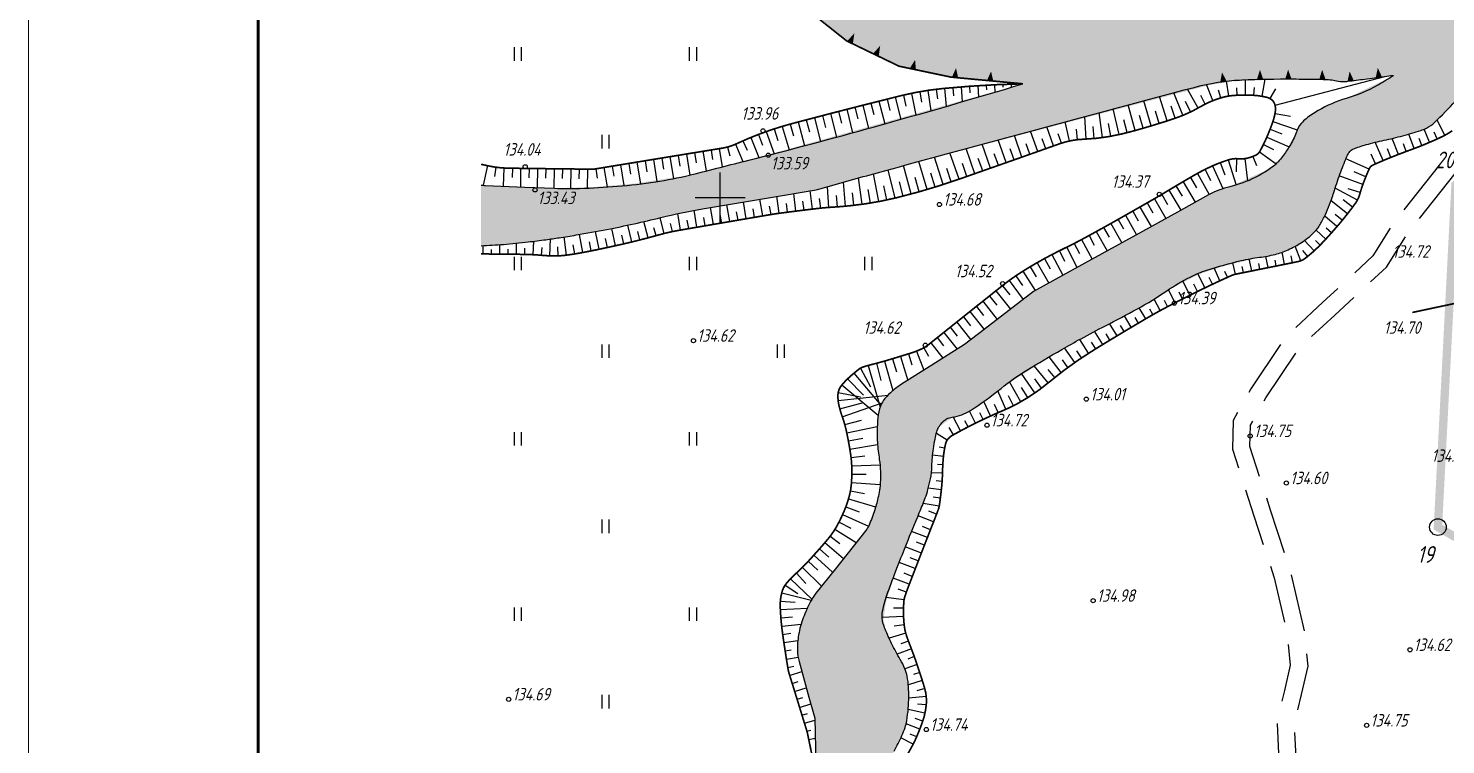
# Model space of a CAD drawing. Header units: millimetres. Extents: x 0 to 841, y 0 to 594.
# Drawn here: x 0 to 123.3, y 432.4 to 494.7 of the extents above; entities that cross this region are included whole.
import ezdxf

# ---------------------------------------------------------------- set-up
doc = ezdxf.new("R2010")
doc.units = ezdxf.units.MM
for name, pattern in [('AHIDDEN4', [7, 5, -2]), ('K5LT_BASIC', [0]), ('K5LT_THIN', [0])]:
    doc.linetypes.add(name, pattern=pattern)
for name, color, linetype in [('01_Відвал', 7, 'Continuous'), ('01_Земельний_відвід_існуючий', 7, 'Continuous'), ('01_Річка', 7, 'Continuous'), ('кресты', 7, 'Continuous'), ('ПИКЕТЫ', 7, 'Continuous'), ('Рамка', 30, 'Continuous'), ('СІТУАЦІЯ', 7, 'Continuous')]:
    doc.layers.add(name, color=color, linetype=linetype)
doc.styles.add('Такие дела', font='GOST_A.TTF', dxfattribs={"oblique": 15})

# ---------------------------------------------------------------- blocks, each defined once
blk = doc.blocks.new('U0')
at = {"layer": 'Рамка', "color": 7, "linetype": 'K5LT_THIN', "lineweight": 18}
blk.add_line((0, 0), (0, 594), dxfattribs=at)
at = {"layer": 'Рамка', "color": 7, "linetype": 'K5LT_BASIC', "lineweight": 60}
blk.add_line((20, 5), (20, 589), dxfattribs=at)

msp = doc.modelspace()

# ---------------------------------------------------------------- hatches: boundary and pattern name
at = {"layer": '01_Річка', "linetype": 'Continuous', "lineweight": -3, "true_color": 0xf0ffff}
h = msp.add_hatch(color=7, dxfattribs=at)
h.dxf.hatch_style = 1
edge = h.paths.add_edge_path()
edge.add_line((39.38, 481.02), (39.38, 475.76))
edge.add_arc((37.53, 523.14), 47.42, 272.2411, 274.5842)
edge.add_arc((36.84, 531.71), 56.02, 274.5842, 276.8163)
edge.add_arc((30.43, 585.36), 110.04, 276.8163, 277.6234)
edge.add_arc((36.93, 536.73), 60.98, 277.6234, 278.7076)
edge.add_arc((35.51, 546.05), 70.41, 278.7076, 279.9359)
edge.add_arc((8.27, 701.54), 228.27, 279.9359, 280.6181)
edge.add_arc((35.84, 554.5), 78.67, 280.6181, 284.1123)
edge.add_arc((66.38, 433), 46.62, 99.5726, 104.1123, ccw=False)
edge.add_line((58.63, 478.96), (68.52, 480.63))
edge.add_arc((67.84, 484.64), 4.06, 279.5726, 285.9315)
edge.add_arc((210.34, -14.55), 515.06, 105.3669, 105.9315, ccw=False)
edge.add_arc((854.63, -2358.91), 2946.35, 104.81182, 105.36694, ccw=False)
edge.add_arc((106.97, 468.49), 21.76, 98.3497, 104.8118, ccw=False)
edge.add_arc((106.17, 473.95), 16.24, 92.1683, 98.3497, ccw=False)
edge.add_arc((109.54, 384.89), 105.37, 89.7422, 92.1683, ccw=False)
edge.add_arc((108.82, 223.57), 266.69, 89.2962, 89.7422, ccw=False)
edge.add_arc((111.72, 459.74), 30.5, 87.9773, 89.2962, ccw=False)
edge.add_arc((112.58, 484.03), 6.2, 77.2845, 87.9773, ccw=False)
edge.add_arc((114.37, 491.99), 1.97, 257.2845, 276.3232)
edge.add_arc((113.17, 502.87), 12.91, 276.3232, 277.1197)
edge.add_arc((5.84, 1362.13), 878.85, 277.11965, 277.21618)
edge.add_arc((102.49, 598.77), 109.4, 277.2162, 278.1348)
edge.add_arc((120.72, 471.26), 19.42, 95.9542, 98.1348, ccw=False)
edge.add_arc((118.71, 490.55), 0.0236, -57.5456, 95.9542, ccw=False)
edge.add_arc((102.88, 515.44), 29.53, 299.2997, 302.4544, ccw=False)
edge.add_arc((111.07, 500.84), 12.78, 286.1757, 299.2997, ccw=False)
edge.add_arc((117.59, 478.37), 10.61, 106.1757, 120.5835)
edge.add_arc((117.78, 478.05), 10.99, 120.5835, 127.2174)
edge.add_arc((112.54, 484.94), 2.33, 127.2174, 141.6534)
edge.add_arc((112.86, 484.69), 2.74, 141.6534, 161.1236)
edge.add_arc((105.32, 487.27), 5.23, 327.0805, 341.1236, ccw=False)
edge.add_arc((94.46, 494.3), 18.18, 323.6583, 327.0805, ccw=False)
edge.add_arc((104.47, 486.93), 5.74, 317.5672, 323.6583, ccw=False)
edge.add_arc((105.77, 485.75), 3.98, 304.4438, 317.5672, ccw=False)
edge.add_arc((101.67, 491.72), 11.23, 296.637, 304.4438, ccw=False)
edge.add_arc((102.22, 490.64), 10.01, 283.2922, 296.637, ccw=False)
edge.add_arc((106.21, 473.74), 7.35, 103.2922, 118.8833)
edge.add_line((102.66, 480.18), (87.43, 471.77))
edge.add_line((87.43, 471.77), (81.42, 467.15))
edge.add_line((81.42, 467.15), (75.95, 463.7))
edge.add_arc((79.66, 457.83), 6.94, 122.2508, 130.5316)
edge.add_arc((78.8, 458.83), 5.62, 130.5316, 139.7338)
edge.add_arc((76.19, 461.04), 2.2, 139.7338, 159.8024)
edge.add_arc((77.88, 460.42), 4, 159.8024, 174.6582)
edge.add_arc((88.49, 459.43), 14.66, 174.6582, 179.0289)
edge.add_arc((87, 459.45), 13.17, 179.0289, 183.6409)
edge.add_arc((89.75, 459.63), 15.93, 183.6409, 188.8815)
edge.add_arc((65.5, 455.84), 8.62, 1.7545, 8.8815, ccw=False)
edge.add_arc((62.93, 455.76), 11.19, -1.9921, 1.7545, ccw=False)
edge.add_arc((64.35, 455.71), 9.77, 353.9982, 358.0079, ccw=False)
edge.add_arc((68.2, 455.31), 5.89, 346.826, 353.9982, ccw=False)
edge.add_arc((58.29, 457.63), 16.08, 342.4854, 346.826, ccw=False)
edge.add_arc((60.39, 456.96), 13.88, 336.6469, 342.4854, ccw=False)
edge.add_arc((71.21, 452.29), 2.09, 321.5549, 336.6469, ccw=False)
edge.add_line((72.85, 450.99), (68.5, 445.52))
edge.add_arc((71.96, 442.78), 4.41, 141.5549, 152.7288)
edge.add_arc((80.82, 438.21), 14.38, 152.7288, 158.9074)
edge.add_arc((74.56, 440.63), 7.67, 158.9074, 164.615)
edge.add_arc((74.66, 440.6), 7.77, 164.615, 170.2824)
edge.add_arc((74.21, 440.68), 7.31, 170.2824, 180.9371)
edge.add_arc((70.77, 440.62), 3.87, 180.9371, 195.5925)
edge.add_line((67.04, 439.58), (68.41, 434.67))
edge.add_line((68.41, 434.67), (68.56, 427.52))
edge.add_line((68.56, 427.52), (70.19, 421.25))
edge.add_line((70.19, 421.25), (73.72, 429.18))
edge.add_arc((78.78, 426.93), 5.54, 144.4668, 156.0464, ccw=False)
edge.add_arc((60.65, 439.88), 16.74, 324.4668, 331.1176)
edge.add_arc((55.31, 442.83), 22.84, 331.1176, 334.9217)
edge.add_arc((71.05, 435.46), 5.45, 334.9217, 342.7106)
edge.add_arc((72.01, 435.16), 4.45, 342.7106, 350.7216)
edge.add_arc((63.18, 436.6), 13.4, 350.7216, 355.338)
edge.add_arc((61.85, 436.71), 14.74, 355.338, 359.2355)
edge.add_arc((65.91, 436.66), 10.67, 359.2355, 363.8158)
edge.add_arc((69.5, 436.9), 7.08, 3.8158, 11.4019)
edge.add_arc((72.62, 437.53), 3.9, 11.4019, 21.6302)
edge.add_arc((71.12, 436.93), 5.51, 21.6302, 30.984)
edge.add_arc((90.54, 448.6), 17.15, 205.6876, 210.984, ccw=False)
edge.add_arc((100.85, 453.55), 28.59, 202.9617, 205.6876, ccw=False)
edge.add_arc((79.07, 444.32), 4.93, 196.3929, 202.9617, ccw=False)
edge.add_arc((76.25, 443.49), 1.99, 172.1259, 196.3929, ccw=False)
edge.add_arc((81.96, 442.7), 7.76, 159.9124, 172.1259, ccw=False)
edge.add_arc((200.49, 399.36), 133.96, 158.9842, 159.9124, ccw=False)
edge.add_arc((252.39, 379.42), 189.56, 158.2039, 158.9842, ccw=False)
edge.add_arc((208.26, 397.06), 142.04, 157.0197, 158.2039, ccw=False)
edge.add_arc((47.5, 465.24), 32.58, 337.0197, 339.4923)
edge.add_arc((70.41, 456.67), 8.13, 339.4923, 344.8446)
edge.add_arc((65.93, 457.88), 12.77, 344.8446, 349.1147)
edge.add_arc((71.54, 456.81), 7.05, 349.1147, 358.0695)
edge.add_arc((92.41, 456.1), 13.83, 171.6794, 178.0695, ccw=False)
edge.add_arc((95.43, 455.66), 16.88, 168.7883, 171.6794, ccw=False)
edge.add_arc((88.43, 457.05), 9.74, 164.983, 168.7883, ccw=False)
edge.add_arc((80.6, 459.15), 1.64, 150.3577, 164.983, ccw=False)
edge.add_arc((81.23, 458.79), 2.37, 138.2078, 150.3577, ccw=False)
edge.add_arc((80.58, 459.37), 1.49, 97.8962, 138.2078, ccw=False)
edge.add_arc((79.83, 464.75), 3.94, 277.8962, 302.3549)
edge.add_arc((67.85, 483.67), 26.34, 302.3549, 309.5222)
edge.add_arc((96.17, 449.34), 18.17, 120.8904, 129.5222, ccw=False)
edge.add_arc((222.42, 238.3), 264.09, 120.123, 120.8904, ccw=False)
edge.add_arc((129.21, 398.96), 78.35, 118.7141, 120.123, ccw=False)
edge.add_arc((137.59, 383.65), 95.81, 117.2832, 118.7141, ccw=False)
edge.add_arc((17.29, 616.9), 166.65, 297.2832, 298.3681)
edge.add_arc((82.87, 495.45), 28.61, 298.3681, 304.3673)
edge.add_arc((109.12, 457.07), 17.88, 116.7754, 124.3673, ccw=False)
edge.add_arc((105.62, 464), 10.12, 107.8916, 116.7754, ccw=False)
edge.add_arc((114.67, 435.98), 39.56, 103.4022, 107.8916, ccw=False)
edge.add_arc((108.76, 460.75), 14.09, 96.7943, 103.4022, ccw=False)
edge.add_arc((105.92, 484.64), 9.96, 276.7943, 284.6557)
edge.add_arc((106.59, 482.07), 7.31, 284.6557, 294.1495)
edge.add_arc((105.93, 483.53), 8.91, 294.1495, 302.7461)
edge.add_arc((107.1, 481.72), 6.76, 302.7461, 314.08)
edge.add_arc((109.52, 479.22), 3.28, 314.08, 330.3758)
edge.add_arc((101.3, 483.9), 12.73, 330.3758, 334.7645)
edge.add_arc((102.22, 483.46), 11.71, 334.7645, 339.34)
edge.add_arc((90.06, 488.05), 24.71, 339.34, 342.3279)
edge.add_arc((155.81, 467.1), 44.29, 160.0962, 162.3279, ccw=False)
edge.add_arc((136.23, 474.19), 23.47, 156.2493, 160.0962, ccw=False)
edge.add_arc((115.89, 483.14), 1.24, 139.4812, 156.2493, ccw=False)
edge.add_arc((115.51, 483.46), 0.754, 112.8209, 139.4812, ccw=False)
edge.add_arc((118.81, 475.62), 9.26, 105.2771, 112.8209, ccw=False)
edge.add_arc((123.32, 459.11), 26.37, 101.801, 105.2771, ccw=False)
edge.add_arc((111.97, 513.44), 29.13, 281.801, 285.1083)
edge.add_arc((110.96, 517.16), 32.99, 285.1083, 287.9156)
edge.add_arc((119.97, 489.31), 3.71, 287.9156, 296.2926)
edge.add_arc((120.34, 488.57), 2.88, 296.2926, 313.332)
edge.add_arc((103.75, 506.14), 27.05, 313.332, 318.8769)
edge.add_line((124.13, 488.35), (127.02, 491.66))
edge.add_arc((127.96, 490.83), 1.26, 96.1976, 138.8769, ccw=False)
edge.add_arc((128.21, 488.61), 3.49, 70.9473, 96.1976, ccw=False)
edge.add_line((129.35, 491.91), (131.16, 492.22))
edge.add_line((131.16, 492.22), (136.57, 492.45))
edge.add_line((136.57, 492.45), (140.68, 493.27))
edge.add_line((140.68, 493.27), (145.67, 494.88))
edge.add_line((145.67, 494.88), (151.03, 496.81))
edge.add_line((151.03, 496.81), (160.72, 501.34))
edge.add_line((160.72, 501.34), (167.23, 503.76))
edge.add_line((167.23, 503.76), (172.3, 504.58))
edge.add_line((172.3, 504.58), (180.22, 505.94))
edge.add_line((180.22, 505.94), (193.1, 506.55))
edge.add_line((193.1, 506.55), (199.19, 506.88))
edge.add_line((199.19, 506.88), (203.75, 507.26))
edge.add_line((203.75, 507.26), (208.41, 507.81))
edge.add_line((208.41, 507.81), (210.95, 507.74))
edge.add_line((210.95, 507.74), (213.38, 506.73))
edge.add_line((213.38, 506.73), (217.51, 505.67))
edge.add_line((217.51, 505.67), (220.9, 504.77))
edge.add_line((220.9, 504.77), (224, 503.56))
edge.add_line((224, 503.56), (228.95, 501.09))
edge.add_line((228.95, 501.09), (233.92, 499.85))
edge.add_line((233.92, 499.85), (238.43, 498.9))
edge.add_line((238.43, 498.9), (243.96, 498.2))
edge.add_line((243.96, 498.2), (248.81, 497.89))
edge.add_line((248.81, 497.89), (256.82, 497.85))
edge.add_line((256.82, 497.85), (269.18, 499.82))
edge.add_line((269.18, 499.82), (276.87, 500.37))
edge.add_line((276.87, 500.37), (285.87, 501.52))
edge.add_line((285.87, 501.52), (290.83, 503.21))
edge.add_line((290.83, 503.21), (293.39, 505.94))
edge.add_line((293.39, 505.94), (295.69, 509.82))
edge.add_line((295.69, 509.82), (301.91, 521.16))
edge.add_line((301.91, 521.16), (299.45, 526.57))
edge.add_line((299.45, 526.57), (298.56, 526.88))
edge.add_line((298.56, 526.88), (297.48, 527.22))
edge.add_line((297.48, 527.22), (291.83, 521.71))
edge.add_line((291.83, 521.71), (287.97, 519.36))
edge.add_line((287.97, 519.36), (285.56, 519.05))
edge.add_line((285.56, 519.05), (284.38, 519.69))
edge.add_line((284.38, 519.69), (282.4, 521.56))
edge.add_line((282.4, 521.56), (280.02, 523.03))
edge.add_line((280.02, 523.03), (275.79, 523.87))
edge.add_line((275.79, 523.87), (272.15, 523.29))
edge.add_line((272.15, 523.29), (269.09, 520.4))
edge.add_line((269.09, 520.4), (263.98, 516.36))
edge.add_line((263.98, 516.36), (258.66, 512.74))
edge.add_line((258.66, 512.74), (253.72, 510.79))
edge.add_line((253.72, 510.79), (249.04, 509.49))
edge.add_line((249.04, 509.49), (243.63, 508.96))
edge.add_line((243.63, 508.96), (239.33, 509.07))
edge.add_line((239.33, 509.07), (236.89, 509.57))
edge.add_line((236.89, 509.57), (220.54, 514.26))
edge.add_line((220.54, 514.26), (215.69, 515.11))
edge.add_line((215.69, 515.11), (202.42, 514.49))
edge.add_line((202.42, 514.49), (187.89, 513.49))
edge.add_line((187.89, 513.49), (180.65, 512.47))
edge.add_line((180.65, 512.47), (177.37, 512.35))
edge.add_line((177.37, 512.35), (174.57, 513.07))
edge.add_line((174.57, 513.07), (170.97, 514.25))
edge.add_line((170.97, 514.25), (169.09, 515.38))
edge.add_line((169.09, 515.38), (166.19, 517.91))
edge.add_line((166.19, 517.91), (163.3, 520.96))
edge.add_line((163.3, 520.96), (162.2, 522.99))
edge.add_line((162.2, 522.99), (162.18, 526.52))
edge.add_line((162.18, 526.52), (160.72, 530.17))
edge.add_line((160.72, 530.17), (159.14, 532.2))
edge.add_line((159.14, 532.2), (156.36, 533.43))
edge.add_line((156.36, 533.43), (152.11, 529.28))
edge.add_line((152.11, 529.28), (154.32, 528.08))
edge.add_line((154.32, 528.08), (156.54, 525.44))
edge.add_line((156.54, 525.44), (157.4, 522.01))
edge.add_line((157.4, 522.01), (157.7, 519.04))
edge.add_line((157.7, 519.04), (158.6, 515.68))
edge.add_line((158.6, 515.68), (158.46, 512.41))
edge.add_line((158.46, 512.41), (157.54, 509.68))
edge.add_line((157.54, 509.68), (155.83, 507.91))
edge.add_line((155.83, 507.91), (151.76, 506.09))
edge.add_line((151.76, 506.09), (147.43, 504.84))
edge.add_line((147.43, 504.84), (144.69, 504.89))
edge.add_line((144.69, 504.89), (141.35, 505.34))
edge.add_line((141.35, 505.34), (138.28, 506.18))
edge.add_line((138.28, 506.18), (135.15, 507.33))
edge.add_line((135.15, 507.33), (133.51, 508.65))
edge.add_line((133.51, 508.65), (132.18, 510.07))
edge.add_line((132.18, 510.07), (131.15, 513.38))
edge.add_line((131.15, 513.38), (130.08, 517.6))
edge.add_line((130.08, 517.6), (129.66, 521.57))
edge.add_line((129.66, 521.57), (125.55, 519.64))
edge.add_line((125.55, 519.64), (125.63, 517.4))
edge.add_line((125.63, 517.4), (126.1, 514.38))
edge.add_line((126.1, 514.38), (127.2, 511.27))
edge.add_line((127.2, 511.27), (128.43, 509.4))
edge.add_line((128.43, 509.4), (130.98, 507.16))
edge.add_line((130.98, 507.16), (131.25, 505.99))
edge.add_line((131.25, 505.99), (130.14, 504.03))
edge.add_line((130.14, 504.03), (126.88, 501.51))
edge.add_line((126.88, 501.51), (121.76, 499.68))
edge.add_line((121.76, 499.68), (114.43, 497.54))
edge.add_line((114.43, 497.54), (107.45, 495.91))
edge.add_line((107.45, 495.91), (94.41, 497.23))
edge.add_line((94.41, 497.23), (86.92, 498.85))
edge.add_line((86.92, 498.85), (80.93, 500.71))
edge.add_line((80.93, 500.71), (76.04, 503.45))
edge.add_line((76.04, 503.45), (72.38, 507.27))
edge.add_line((72.38, 507.27), (62.49, 503.16))
edge.add_line((62.49, 503.16), (66.58, 497.22))
edge.add_line((66.58, 497.22), (71.18, 493.57))
edge.add_line((71.18, 493.57), (75.74, 491.37))
edge.add_line((75.74, 491.37), (80.26, 490.42))
edge.add_line((80.26, 490.42), (86.51, 489.84))
edge.add_arc((-104.97, 1126.8), 665.11, 285.5728, 286.73151, ccw=False)
edge.add_arc((-52.38, 938.12), 469.24, 284.1933, 285.5728, ccw=False)
edge.add_arc((-2523.74, 10709.63), 10548.43, 284.165429, 284.193289, ccw=False)
edge.add_arc((54.45, 494.81), 13.27, 283.38, 284.1654, ccw=False)
edge.add_arc((48.88, 518.25), 37.37, 278.7654, 283.38, ccw=False)
edge.add_arc((47.49, 527.22), 46.44, 274.6262, 278.7654, ccw=False)
edge.add_arc((45.75, 548.77), 68.06, 271.8493, 274.6262, ccw=False)
edge.add_arc((46.99, 510.36), 29.63, 267.6403, 271.8493, ccw=False)
edge.add_line((45.77, 480.75), (39.77, 481))
edge.add_arc((40.3, 493.76), 12.77, 265.8832, 267.6403, ccw=False)

# ---------------------------------------------------------------- linework, layer by layer
at = {"layer": '01_Земельний_відвід_існуючий', "color": 2, "linetype": 'Continuous', "lineweight": 50, "const_width": 0.726}
msp.add_lwpolyline([(500.93, 470.68), (391.26, 474.09), (271.26, 425.27), (208.64, 396.38), (197.92, 403.36), (199.38, 418.42), (183.07, 420.02), (167.68, 427.55), (147.54, 438.02), (138.59, 442.85), (128.46, 447.91), (122.61, 451.28), (124.14, 481.06), (143.65, 498.28), (167.44, 502.89), (182.51, 504.95), (210.67, 507.07), (220.41, 500.65), (311.6, 500.06), (333.91, 497.04), (368.92, 505.38), (400.35, 521.5), (424.37, 522.95), (452.72, 505.27)], close=True, dxfattribs=at)
at = {"layer": '01_Земельний_відвід_існуючий', "color": 7, "linetype": 'Continuous', "lineweight": -3}
msp.add_circle((122.61, 451.28), 0.726, dxfattribs=at)
at = {"layer": '01_Річка', "color": 0, "linetype": 'Continuous'}
for p, q in [((42.28, 491.84), (42.28, 493.02)), ((42.87, 493.02), (42.87, 491.84)), ((57.52, 491.84), (57.52, 493.02)), ((58.11, 493.02), (58.11, 491.84)), ((49.9, 484.21), (49.9, 485.39)), ((50.49, 485.39), (50.49, 484.22)), ((42.28, 473.62), (42.28, 474.79)), ((42.87, 474.79), (42.87, 473.62)), ((57.52, 473.62), (57.52, 474.79)), ((58.11, 474.79), (58.11, 473.62)), ((72.77, 473.62), (72.77, 474.79)), ((73.36, 474.79), (73.36, 473.62)), ((49.9, 465.99), (49.9, 467.17)), ((50.49, 467.17), (50.49, 466)), ((65.15, 465.99), (65.15, 467.17)), ((65.74, 467.17), (65.74, 466)), ((42.28, 458.37), (42.28, 459.55)), ((42.87, 459.55), (42.87, 458.37)), ((57.52, 458.37), (57.52, 459.55)), ((58.11, 459.55), (58.11, 458.37)), ((49.9, 450.75), (49.9, 451.93)), ((50.49, 451.93), (50.49, 450.75)), ((42.28, 443.12), (42.28, 444.3)), ((42.87, 444.3), (42.87, 443.13)), ((57.52, 443.12), (57.52, 444.3)), ((58.11, 444.3), (58.11, 443.13)), ((49.9, 435.5), (49.9, 436.68)), ((50.49, 436.68), (50.49, 435.5))]:
    msp.add_line(p, q, dxfattribs=at)
at = {"layer": '01_Річка', "color": 32, "linetype": 'Continuous', "lineweight": -3}
for p, q in [((79.69, 489.45), (79.84, 487.87)), ((80.41, 489.51), (80.47, 488.8)), ((81.13, 489.57), (81.23, 488.28)), ((81.86, 489.63), (81.9, 489.06)), ((82.58, 489.68), (82.64, 488.69)), ((83.3, 489.72), (83.33, 489.31)), ((84.03, 489.76), (84.06, 489.11)), ((84.75, 489.79), (84.76, 489.56)), ((85.48, 489.82), (85.49, 489.54)), ((86.21, 489.84), (86.21, 489.79)), ((103.03, 488.38), (102.47, 489.78)), ((104.43, 488.78), (104.22, 490.08)), ((105.15, 488.85), (105.12, 489.5)), ((105.87, 488.87), (105.88, 490.2)), ((106.6, 488.84), (106.64, 489.53)), ((107.32, 488.76), (107.59, 490.24)), ((108.44, 487.99), (117.98, 490.48)), ((73.99, 488.33), (74.49, 486.35)), ((74.7, 488.51), (74.94, 487.53)), ((75.4, 488.68), (75.88, 486.74)), ((76.11, 488.85), (76.34, 487.9)), ((76.82, 489.01), (77.21, 487.12)), ((77.53, 489.15), (77.69, 488.23)), ((78.24, 489.27), (78.51, 487.49)), ((78.96, 489.37), (79.07, 488.53)), ((97.67, 486.18), (97.02, 488.37)), ((99.06, 486.62), (98.38, 488.73)), ((100.43, 487.1), (99.63, 489.06)), ((101.09, 487.39), (100.66, 488.3)), ((101.74, 487.72), (100.82, 489.38)), ((102.37, 488.08), (101.99, 488.83)), ((103.72, 488.62), (103.52, 489.28)), ((108.01, 488.55), (108.52, 489.4)), ((69.07, 487.07), (69.34, 486.04)), ((69.77, 487.26), (70.3, 485.2)), ((70.47, 487.44), (70.74, 486.41)), ((71.18, 487.62), (71.7, 485.58)), ((71.88, 487.8), (72.14, 486.78)), ((72.58, 487.98), (73.09, 485.96)), ((73.29, 488.15), (73.54, 487.16)), ((92, 485.03), (91.9, 487)), ((93.44, 485.17), (93.15, 487.33)), ((94.87, 485.43), (94.36, 487.66)), ((96.28, 485.78), (95.68, 488.01)), ((96.98, 485.98), (96.66, 487.08)), ((98.37, 486.4), (98.03, 487.47)), ((99.75, 486.84), (99.4, 487.88)), ((108.44, 487.27), (109.78, 487.03)), ((64.87, 485.92), (65.2, 484.92)), ((65.56, 486.13), (66.18, 484.1)), ((66.26, 486.34), (66.55, 485.3)), ((66.96, 486.52), (67.51, 484.45)), ((67.66, 486.71), (67.94, 485.67)), ((68.37, 486.89), (68.91, 484.82)), ((87.8, 483.95), (87.18, 485.73)), ((89.17, 484.44), (88.58, 486.11)), ((90.56, 484.87), (90.19, 486.54)), ((91.27, 484.98), (91.17, 485.88)), ((92.72, 485.09), (92.62, 486.13)), ((94.16, 485.28), (93.96, 486.39)), ((95.58, 485.6), (95.3, 486.72)), ((108.01, 485.89), (109.04, 485.48)), ((108.26, 486.57), (110.38, 485.85)), ((121.89, 484.75), (121.4, 485.89)), ((123.21, 485.36), (122.53, 486.67)), ((61.5, 484.58), (62.16, 483.07)), ((62.16, 484.88), (62.52, 484.06)), ((62.83, 485.16), (63.55, 483.42)), ((63.5, 485.43), (63.85, 484.51)), ((64.18, 485.68), (64.86, 483.76)), ((83.69, 482.51), (82.96, 484.59)), ((85.06, 482.99), (84.37, 484.97)), ((86.43, 483.47), (85.77, 485.35)), ((87.12, 483.71), (86.8, 484.63)), ((88.49, 484.19), (88.18, 485.06)), ((89.86, 484.68), (89.59, 485.49)), ((107.43, 484.56), (108.32, 484.12)), ((107.73, 485.21), (109.67, 484.36)), ((117.84, 483.16), (117.16, 484.75)), ((119.18, 483.7), (118.64, 485.09)), ((119.86, 483.96), (119.62, 484.61)), ((120.54, 484.21), (120.08, 485.46)), ((121.22, 484.47), (120.98, 485.07)), ((122.55, 485.04), (122.28, 485.63)), ((55.09, 483.38), (55.24, 482.42)), ((55.8, 483.5), (56.11, 481.59)), ((56.52, 483.61), (56.67, 482.68)), ((57.24, 483.73), (57.54, 481.9)), ((57.95, 483.85), (58.1, 482.97)), ((58.67, 483.97), (58.95, 482.26)), ((59.38, 484.08), (59.52, 483.26)), ((60.1, 484.2), (60.36, 482.62)), ((60.81, 484.34), (61.01, 483.58)), ((79.58, 481.08), (78.81, 483.46)), ((80.96, 481.54), (80.16, 483.83)), ((82.32, 482.02), (81.56, 484.21)), ((83.01, 482.27), (82.63, 483.33)), ((84.38, 482.75), (84.02, 483.76)), ((85.75, 483.23), (85.41, 484.19)), ((105.08, 483.33), (105.05, 482.18)), ((105.8, 483.33), (106.06, 481.39)), ((106.5, 483.52), (106.82, 482.72)), ((107.09, 483.91), (108.55, 482.89)), ((116.63, 482.42), (114.61, 483.32)), ((117.17, 482.87), (116.79, 483.71)), ((118.51, 483.43), (118.21, 484.18)), ((39.94, 482.72), (39.56, 481.01)), ((40.65, 482.58), (40.54, 481.78)), ((41.37, 482.51), (41.29, 480.94)), ((42.1, 482.5), (42.09, 481.7)), ((42.82, 482.49), (42.8, 480.88)), ((43.55, 482.48), (43.54, 481.66)), ((44.28, 482.47), (44.25, 480.82)), ((45, 482.46), (44.99, 481.62)), ((45.73, 482.45), (45.71, 480.76)), ((46.45, 482.44), (46.44, 481.59)), ((47.18, 482.43), (47.16, 480.73)), ((47.91, 482.42), (47.89, 481.58)), ((48.63, 482.41), (48.61, 480.77)), ((49.35, 482.44), (49.49, 481.63)), ((50.07, 482.56), (50.35, 480.87)), ((50.79, 482.67), (50.93, 481.8)), ((51.5, 482.79), (51.8, 480.98)), ((52.22, 482.91), (52.37, 481.98)), ((52.94, 483.03), (53.25, 481.14)), ((53.65, 483.14), (53.81, 482.19)), ((54.37, 483.26), (54.68, 481.34)), ((75.39, 479.9), (74.8, 482.36)), ((76.79, 480.26), (76.13, 482.73)), ((78.19, 480.65), (77.47, 483.09)), ((78.89, 480.86), (78.51, 482.07)), ((80.27, 481.31), (79.88, 482.47)), ((81.64, 481.78), (81.25, 482.9)), ((101.71, 482.05), (102.72, 480.21)), ((102.35, 482.39), (102.82, 481.44)), ((103.01, 482.7), (103.9, 480.72)), ((103.68, 482.98), (104.08, 481.93)), ((104.36, 483.22), (105.05, 481.03)), ((116.34, 481.76), (115.33, 482.17)), ((69.64, 479.09), (69.5, 480.89)), ((71.09, 479.2), (70.9, 481.28)), ((72.53, 479.36), (72.22, 481.65)), ((73.97, 479.6), (73.51, 482.01)), ((74.68, 479.74), (74.42, 480.96)), ((76.09, 480.07), (75.78, 481.31)), ((77.49, 480.45), (77.15, 481.68)), ((99.82, 480.96), (100.35, 480.07)), ((100.45, 481.32), (101.5, 479.54)), ((101.08, 481.69), (101.6, 480.79)), ((116.08, 481.08), (114.03, 481.82)), ((63.88, 478.35), (63.63, 479.81)), ((65.32, 478.58), (65.11, 480.06)), ((66.76, 478.76), (66.57, 480.3)), ((67.48, 478.85), (67.38, 479.64)), ((68.2, 478.94), (68.01, 480.55)), ((68.92, 479.02), (68.83, 479.85)), ((70.37, 479.14), (70.3, 480.11)), ((71.81, 479.27), (71.69, 480.37)), ((73.25, 479.47), (73.06, 480.65)), ((97.95, 479.84), (98.95, 478.13)), ((98.58, 480.21), (99.09, 479.35)), ((99.2, 480.58), (100.25, 478.84)), ((114.75, 478.54), (113.31, 479.67)), ((115.6, 479.71), (113.67, 480.75)), ((115.19, 479.11), (114.37, 479.74)), ((115.85, 480.39), (114.8, 480.7)), ((56.73, 477.11), (56.48, 478.55)), ((58.16, 477.36), (57.91, 478.84)), ((59.59, 477.61), (59.34, 479.08)), ((60.31, 477.73), (60.18, 478.47)), ((61.02, 477.85), (60.77, 479.32)), ((61.74, 477.98), (61.61, 478.71)), ((62.45, 478.1), (62.2, 479.57)), ((63.17, 478.22), (63.04, 478.96)), ((64.6, 478.47), (64.48, 479.2)), ((66.04, 478.67), (65.94, 479.43)), ((95.43, 478.41), (96.38, 476.71)), ((96.06, 478.77), (96.54, 477.91)), ((96.69, 479.12), (97.66, 477.42)), ((97.32, 479.48), (97.81, 478.63)), ((113.82, 477.42), (112.76, 478.34)), ((114.29, 477.97), (113.67, 478.48)), ((51.08, 475.76), (50.75, 477.26)), ((52.5, 476.09), (52.15, 477.54)), ((53.91, 476.44), (53.54, 477.85)), ((54.61, 476.63), (54.42, 477.32)), ((55.31, 476.82), (54.96, 478.19)), ((56.02, 476.98), (55.87, 477.68)), ((57.45, 477.24), (57.32, 477.97)), ((58.88, 477.48), (58.75, 478.22)), ((93.53, 477.34), (94, 476.5)), ((94.16, 477.7), (95.11, 476.01)), ((94.79, 478.05), (95.27, 477.21)), ((113.35, 476.87), (112.88, 477.28)), ((42.46, 475.01), (42.47, 475.98)), ((43.91, 474.97), (43.97, 476.15)), ((45.36, 474.88), (45.41, 476.34)), ((46.81, 474.94), (46.6, 476.52)), ((48.24, 475.17), (47.94, 476.74)), ((48.95, 475.31), (48.8, 476.09)), ((49.66, 475.46), (49.34, 476.99)), ((50.37, 475.61), (50.21, 476.37)), ((51.79, 475.92), (51.62, 476.66)), ((53.2, 476.26), (53.02, 476.98)), ((90.98, 475.95), (91.42, 475.09)), ((91.62, 476.29), (92.53, 474.59)), ((92.26, 476.64), (92.72, 475.79)), ((92.89, 476.99), (93.83, 475.3)), ((111.84, 475.3), (111.01, 476.21)), ((112.36, 475.8), (111.95, 476.21)), ((112.86, 476.33), (112.02, 477.1)), ((39.56, 475.04), (39.56, 475.77)), ((40.28, 475.03), (40.28, 475.42)), ((41.01, 475.03), (41.02, 475.85)), ((41.73, 475.02), (41.74, 475.46)), ((43.18, 475), (43.19, 475.53)), ((44.63, 474.93), (44.69, 475.59)), ((46.09, 474.88), (46.06, 475.65)), ((47.53, 475.04), (47.4, 475.83)), ((88.39, 474.64), (88.88, 473.74)), ((89.03, 474.98), (89.97, 473.18)), ((89.68, 475.31), (90.13, 474.41)), ((90.33, 475.63), (91.19, 473.85)), ((107.83, 473.85), (107.64, 474.83)), ((109.26, 474.14), (109.05, 475.19)), ((109.97, 474.28), (109.85, 474.88)), ((110.68, 474.45), (110.2, 475.71)), ((111.29, 474.83), (110.87, 475.34)), ((86.51, 473.54), (87.57, 471.85)), ((87.13, 473.92), (87.65, 473.05)), ((87.76, 474.28), (88.77, 472.51)), ((103.65, 472.71), (103.14, 473.82)), ((104.31, 473.01), (104.08, 473.52)), ((104.99, 473.28), (104.77, 474.28)), ((105.7, 473.42), (105.59, 473.94)), ((106.41, 473.57), (106.2, 474.61)), ((107.12, 473.71), (107.02, 474.22)), ((108.55, 474), (108.45, 474.49)), ((84.73, 472.28), (85.37, 471.48)), ((85.31, 472.73), (86.52, 471.07)), ((85.9, 473.14), (86.46, 472.3)), ((101.04, 471.45), (100.42, 472.69)), ((101.69, 471.77), (101.38, 472.4)), ((102.34, 472.09), (101.73, 473.34)), ((102.99, 472.4), (102.71, 473)), ((83.6, 471.38), (84.23, 470.59)), ((84.16, 471.83), (85.43, 470.24)), ((98.46, 470.12), (97.92, 471.11)), ((99.1, 470.46), (98.82, 470.98)), ((99.74, 470.79), (99.16, 471.92)), ((100.39, 471.12), (100.09, 471.72)), ((81.89, 470.02), (83.13, 468.47)), ((82.46, 470.47), (83.08, 469.69)), ((83.03, 470.93), (84.28, 469.35)), ((97.19, 469.4), (96.63, 470.36)), ((97.82, 469.76), (97.55, 470.24)), ((80.19, 468.66), (80.8, 467.9)), ((80.76, 469.11), (81.98, 467.58)), ((81.33, 469.57), (81.94, 468.8)), ((94.7, 467.91), (94.05, 468.99)), ((95.32, 468.29), (95.01, 468.81)), ((95.94, 468.66), (95.34, 469.67)), ((96.57, 469.03), (96.28, 469.52)), ((78.49, 467.3), (79.55, 465.97)), ((79.06, 467.76), (79.61, 467.06)), ((79.62, 468.21), (80.79, 466.75)), ((92.22, 466.4), (91.45, 467.61)), ((92.84, 466.78), (92.47, 467.37)), ((93.46, 467.16), (92.75, 468.31)), ((94.08, 467.54), (93.74, 468.09)), ((75.86, 466.13), (76.5, 464.04)), ((76.55, 466.35), (76.85, 465.4)), ((77.24, 466.58), (77.88, 464.92)), ((77.9, 466.88), (78.3, 466.16)), ((89.85, 464.73), (88.8, 466.09)), ((91.02, 465.59), (90.12, 466.86)), ((91.62, 466), (91.2, 466.62)), ((72.38, 465.11), (73.26, 463.48)), ((73.06, 465.34), (74.1, 461.72)), ((73.77, 465.53), (74.16, 464.02)), ((74.47, 465.72), (75.2, 463.15)), ((75.16, 465.92), (75.51, 464.78)), ((88.71, 463.82), (87.49, 465.32)), ((89.28, 464.28), (88.71, 464.99)), ((90.43, 465.16), (89.95, 465.82)), ((70.77, 463.65), (73.92, 461.02)), ((71.26, 464.18), (72.63, 462.76)), ((71.8, 464.66), (74.16, 461.89)), ((86.32, 462.18), (85.34, 463.93)), ((87.55, 462.95), (86.39, 464.65)), ((88.14, 463.37), (87.54, 464.18)), ((70.44, 462.28), (74.78, 462.76)), ((70.45, 463), (72.38, 462.6)), ((85.02, 461.53), (84.32, 463.12)), ((85.68, 461.84), (85.25, 462.69)), ((86.95, 462.55), (86.4, 463.43)), ((70.58, 461.57), (72.63, 462.11)), ((70.79, 460.88), (74.26, 462.09)), ((82.38, 460.32), (81.86, 461.37)), ((83.04, 460.64), (82.77, 461.21)), ((83.7, 460.95), (83.12, 462.21)), ((84.36, 461.24), (84.05, 461.95)), ((71.02, 460.19), (72.47, 460.59)), ((71.18, 459.48), (73.84, 460.04)), ((80.46, 459.3), (80.09, 459.95)), ((81.09, 459.66), (80.44, 460.86)), ((81.74, 460), (81.46, 460.52)), ((71.33, 458.77), (72.58, 459.01)), ((79.92, 458.84), (78.98, 459.42)), ((71.45, 458.05), (73.87, 458.46)), ((71.56, 457.34), (72.76, 457.47)), ((79.6, 457.43), (78.65, 457.53)), ((79.71, 458.15), (79.23, 458.24)), ((71.62, 456.61), (74.08, 456.71)), ((79.54, 456.7), (79.07, 456.73)), ((71.6, 455.16), (74.09, 454.98)), ((71.63, 455.89), (72.87, 455.88)), ((79.51, 455.98), (78.55, 456)), ((79.48, 455.25), (78.96, 455.29)), ((71.34, 453.74), (73.7, 453.05)), ((71.51, 454.44), (72.73, 454.21)), ((79.42, 454.53), (78.28, 454.66)), ((79.33, 453.81), (78.7, 453.89)), ((71.11, 453.05), (72.26, 452.61)), ((79.23, 453.09), (77.83, 453.34)), ((79, 452.4), (78.33, 452.66)), ((70.52, 451.72), (71.55, 451.19)), ((70.83, 452.38), (73.08, 451.36)), ((78.73, 451.73), (77.39, 452.26)), ((78.47, 451.05), (77.79, 451.32)), ((69.75, 450.49), (70.59, 449.85)), ((70.16, 451.09), (72.02, 449.95)), ((78.2, 450.38), (76.83, 450.91)), ((68.33, 448.84), (69.96, 447.36)), ((68.81, 449.38), (69.62, 448.66)), ((69.29, 449.93), (70.9, 448.54)), ((77.68, 449.02), (76.28, 449.56)), ((77.94, 449.7), (77.25, 449.97)), ((67.34, 447.78), (68.99, 446.14)), ((67.84, 448.31), (68.67, 447.54)), ((77.15, 447.67), (75.75, 448.21)), ((77.41, 448.35), (76.71, 448.62)), ((66.29, 446.78), (68.15, 445)), ((66.81, 447.28), (67.64, 446.38)), ((76.63, 446.31), (75.23, 446.85)), ((76.89, 446.99), (76.19, 447.26)), ((65.53, 445.56), (68.1, 444.92)), ((65.82, 446.23), (66.92, 445.49)), ((76.17, 444.94), (74.6, 445.16)), ((76.38, 445.63), (75.67, 445.89)), ((65.41, 444.85), (66.69, 444.75)), ((65.41, 444.12), (67.76, 444.24)), ((76.12, 444.22), (75.24, 444.24)), ((65.46, 443.4), (66.47, 443.48)), ((65.53, 442.67), (67.22, 442.85)), ((76.13, 443.49), (74.26, 443.41)), ((76.18, 442.77), (75.32, 442.67)), ((65.61, 441.95), (66.33, 442.05)), ((65.72, 441.23), (66.93, 441.42)), ((76.32, 442.05), (74.87, 441.63)), ((76.55, 441.37), (75.89, 441.12)), ((65.82, 440.52), (66.36, 440.6)), ((76.81, 440.69), (75.58, 440.22)), ((65.94, 439.8), (66.95, 439.96)), ((66.05, 439.08), (66.59, 439.17)), ((77.3, 439.32), (76.24, 438.96)), ((77.06, 440.01), (76.5, 439.8)), ((66.22, 438.38), (67.28, 438.71)), ((66.44, 437.68), (66.96, 437.85)), ((77.76, 437.94), (76.55, 437.56)), ((77.53, 438.63), (76.99, 438.45)), ((66.65, 436.99), (67.67, 437.31)), ((66.86, 436.3), (67.37, 436.45)), ((78.1, 436.54), (76.58, 436.39)), ((77.97, 437.25), (77.27, 437.05)), ((67.08, 435.6), (68.06, 435.91)), ((77.99, 435.09), (76.53, 435.41)), ((78.1, 435.81), (77.33, 435.88)), ((67.29, 434.91), (67.78, 435.06)), ((67.51, 434.22), (68.41, 434.5)), ((77.54, 433.71), (76.35, 434.18)), ((77.8, 434.39), (77.13, 434.62)), ((67.72, 433.52), (68.07, 433.63)), ((67.88, 432.81), (68.45, 432.93)), ((76.96, 432.39), (75.9, 432.94)), ((77.27, 433.04), (76.71, 433.28))]:
    msp.add_line(p, q, dxfattribs=at)
at = {"layer": '01_Річка', "color": 7, "linetype": 'Continuous', "lineweight": -3, "const_width": 0.145, "flags": 128}
msp.add_lwpolyline([(62.49, 503.16), (66.58, 497.22), (71.18, 493.57), (75.74, 491.37), (80.26, 490.42), (86.51, 489.84)], dxfattribs=at)
at = {"layer": '01_Річка', "color": 7, "linetype": 'Continuous', "lineweight": -3, "flags": 128}
for points in [[(71.47, 493.43, 0.544, 0, 0), (71.85, 494.24, 0, 0, 0)], [(73.72, 492.34, 0.544, 0, 0), (74.1, 493.16, 0, 0, 0)], [(76.94, 491.12, 0.544, 0, 0), (77.13, 491.92, 0, 0, 0)], [(80.61, 490.39, 0.544, 0, 0), (80.69, 491.21, 0, 0, 0)], [(83.66, 490.11, 0.544, 0, 0), (83.74, 490.92, 0, 0, 0)], [(103.95, 490.04, 0.544, 0, 0), (103.83, 490.84, 0, 0, 0)], [(107.14, 490.23, 0.544, 0, 0), (107.13, 491.05, 0, 0, 0)], [(109.6, 490.26, 0.544, 0, 0), (109.58, 491.07, 0, 0, 0)], [(112.56, 490.23, 0.544, 0, 0), (112.54, 491.05, 0, 0, 0)], [(115.02, 490.09, 0.544, 0, 0), (114.93, 490.91, 0, 0, 0)], [(117.47, 490.41, 0.544, 0, 0), (117.38, 491.22, 0, 0, 0)]]:
    msp.add_lwpolyline(points, format="xyseb", dxfattribs=at)
at = {"layer": '01_Річка', "color": 32, "linetype": 'Continuous', "lineweight": 50, "const_width": 0.145}
for points in [[(39.38, 482.84, -0.002545), (40.01, 482.7, 0.051173), (41.72, 482.5), (43.94, 482.47), (49.16, 482.41), (56.36, 483.59), (60.41, 484.25, 0.069043), (61.61, 484.63, -0.027616), (64.52, 485.8, -0.017455), (66.66, 486.44, -0.004077), (75.96, 488.82, -0.036252), (79.56, 489.43, -0.019054), (86.51, 489.84)], [(39.38, 475.04, -0.000648), (40.7, 475.03, -0.001545), (43.21, 475, -0.017377), (44.81, 474.91, 0.024813), (45.93, 474.87, 0.028878), (46.76, 474.93, 0.015797), (48.25, 475.17, 0.004257), (49.8, 475.48, 0.003509), (51.67, 475.89, 0.01291), (54.89, 476.71, -0.025849), (56.51, 477.08), (60.51, 477.77), (64.48, 478.45, -0.010687), (65.56, 478.61, -0.003517), (68.87, 479.02, -0.012881), (69.96, 479.11, 0.009441), (71.44, 479.23, 0.034776), (75.52, 479.93, 0.024862), (81.06, 481.58), (86.36, 483.44), (89.72, 484.63, -0.075327), (91.8, 485.02, 0.048858), (95.03, 485.46, 0.012676), (97.06, 486, 0.009558), (99.72, 486.83, 0.052065), (101.97, 487.86, -0.063571), (103.84, 488.65, -0.051573), (104.88, 488.83, -0.032138), (106.58, 488.84, -0.048242), (107.74, 488.66, -0.117704), (108.17, 488.44, -0.138162), (108.42, 488.05, -0.109385), (108.47, 487.47, -0.04947), (108.25, 486.54, -0.026033), (107.57, 484.85, -0.010259), (107.17, 484.05, -0.043881), (107.06, 483.87, -0.112849), (106.8, 483.65, -0.050814), (106.11, 483.39, -0.092961), (105.24, 483.32, 0.101273), (104.44, 483.24, 0.030808), (103.02, 482.71, 0.025302), (101.38, 481.87, 0.004763), (99.16, 480.56, -0.006104), (97.42, 479.54, -0.00151), (94.34, 477.79, -0.002057), (92.06, 476.53, -0.013591), (90.22, 475.58, 0.013034), (88.3, 474.59, 0.017853), (86.17, 473.32, 0.025222), (84.75, 472.3), (81.31, 469.56), (78.3, 467.15, -0.051979), (77.78, 466.82, -0.036308), (76.96, 466.48, -0.005538), (76.52, 466.34, -0.00154), (74.95, 465.86, -0.01164), (73.39, 465.43, 0.021255), (72.54, 465.18, 0.082249), (72.24, 465.01, 0.023549), (71.33, 464.24, 0.031322), (70.76, 463.64, 0.063673), (70.54, 463.29, 0.102472), (70.42, 462.77, 0.062271), (70.5, 461.9, 0.031731), (70.82, 460.81, -0.032761), (71.13, 459.75, -0.007432), (71.36, 458.61, -0.008838), (71.52, 457.65, -0.02731), (71.62, 456.63, -0.021321), (71.61, 455.33, -0.047685), (71.45, 454.15, -0.039074), (71, 452.77, -0.032655), (70.26, 451.25, -0.043906), (69.53, 450.22, -0.007432), (68.94, 449.53, -0.003933), (67.8, 448.26, -0.023663), (66.69, 447.17, 0.034546), (65.95, 446.4, 0.110044), (65.55, 445.62, 0.074946), (65.4, 444.36, 0.014129), (65.49, 443.01, 0.012562), (65.68, 441.5, 0.005017), (66.08, 438.94, 0.033555), (66.17, 438.56), (66.99, 435.91), (67.74, 433.47, -0.023473), (67.76, 433.39, -0.00104), (68.13, 431.6, -0.023851)]]:
    msp.add_lwpolyline(points, format="xyb", dxfattribs=at)
at = {"layer": '01_Річка', "color": 32, "linetype": 'Continuous', "lineweight": -3}
for points in [[(39.38, 475.76, 0.010224), (41.32, 475.87, 0.009739), (43.49, 476.09, 0.003522), (45.02, 476.28, 0.004731), (46.17, 476.45, 0.00536), (47.66, 476.69, 0.002977), (50.33, 477.18, 0.015248), (55.02, 478.21, -0.019811), (58.63, 478.96), (64.37, 479.93), (68.52, 480.63, 0.027753), (68.96, 480.73, -0.002463), (73.85, 482.1, -0.002422), (101.41, 489.53, -0.028204), (103.81, 490.02, -0.026978), (105.56, 490.18, -0.010586), (110.02, 490.26, -0.001946), (112.09, 490.24, -0.005755), (112.79, 490.22, -0.04669), (113.94, 490.08, 0.083263), (114.59, 490.04, 0.003475), (114.77, 490.06, 0.000421), (116.24, 490.25, 0.004008), (117.97, 490.48, -0.009515), (118.71, 490.57, -0.791879), (118.72, 490.53, -0.013766), (117.33, 489.69, -0.057327), (114.63, 488.56, 0.062949), (112.19, 487.51, 0.028954), (111.14, 486.8, 0.063073), (110.72, 486.39, 0.08516), (110.27, 485.58, -0.061351), (109.72, 484.43, -0.014933), (109.1, 483.53, -0.026584), (108.71, 483.06, -0.057325), (108.02, 482.46, -0.034077), (106.71, 481.69, -0.058294), (104.52, 480.89, 0.068134), (102.66, 480.18), (100.21, 478.82), (96.9, 477), (91.91, 474.24), (87.43, 471.77), (83.14, 468.47), (81.42, 467.15), (78.58, 465.36), (75.95, 463.7, 0.036148), (75.15, 463.11, 0.040174), (74.51, 462.47, 0.08779), (74.12, 461.8, 0.064912), (73.9, 460.79, 0.019073), (73.83, 459.68, 0.020126), (73.86, 458.62, 0.02287), (74.02, 457.17, -0.031107), (74.12, 456.1, -0.016349), (74.11, 455.37, -0.017497), (74.07, 454.69, -0.031305), (73.94, 453.96, -0.018942), (73.62, 452.79, -0.025481), (73.13, 451.46, -0.065947), (72.85, 450.99), (70.2, 447.66), (68.5, 445.52, 0.048794), (68.04, 444.8, 0.026966), (67.4, 443.39, 0.024909), (67.17, 442.66, 0.024734), (67, 441.91, 0.046524), (66.89, 440.56, 0.064033), (67.04, 439.58), (67.9, 436.5), (68.41, 434.67), (68.49, 430.77)], [(39.38, 481.02, 0.007667), (39.77, 481), (43.19, 480.86), (45.77, 480.75, 0.018368), (47.95, 480.74, 0.012117), (51.24, 480.93, 0.018063), (54.57, 481.32, 0.020138), (57.52, 481.9, 0.003427), (57.7, 481.94, 0.000122), (62.67, 483.2, 0.006019), (73.59, 486.1, 0.005056), (86.51, 489.84)]]:
    msp.add_lwpolyline(points, format="xyb", dxfattribs=at)
at = {"layer": '01_Річка', "color": 32, "linetype": 'Continuous', "lineweight": -3, "flags": 128}
msp.add_lwpolyline([(75.31, 431.8, 0.0166), (75.99, 433.15, 0.033999), (76.26, 433.84, 0.034969), (76.41, 434.44, 0.020146), (76.54, 435.51, 0.017008), (76.58, 436.52, 0.019988), (76.56, 437.37, 0.033113), (76.44, 438.3, 0.044659), (76.24, 438.96, 0.040836), (75.84, 439.77, -0.023114), (75.09, 441.16, -0.011894), (74.53, 442.4, -0.02867), (74.34, 442.93, -0.106282), (74.28, 443.77, -0.053342), (74.68, 445.37, -0.00405), (75.44, 447.4, -0.003405), (76.38, 449.8, -0.005167), (77.5, 452.52, 0.010789), (78.02, 453.82, 0.023358), (78.25, 454.55, 0.018634), (78.47, 455.47, 0.039093), (78.59, 456.57, -0.027889), (78.73, 458.1, -0.012615), (78.87, 458.94, -0.016605), (79.02, 459.57, -0.063902), (79.18, 459.96, -0.053063), (79.47, 460.36, -0.177729), (80.37, 460.85, 0.107128), (81.94, 461.42, 0.031284), (84.61, 463.35, -0.037681), (86.84, 464.93, -0.003348), (89.89, 466.73, -0.006148), (91.57, 467.67, -0.006243), (93.68, 468.79, 0.004734), (96.47, 470.27, 0.026182), (99.03, 471.83, -0.033138), (101.06, 473.03, -0.038782), (102.51, 473.63, -0.019591), (105.5, 474.46, -0.028841), (107.1, 474.75, 0.034315), (108.44, 475, 0.041448), (109.58, 475.4, 0.037527), (110.75, 476.04, 0.049494), (111.8, 476.87, 0.071224), (112.37, 477.6, 0.019152), (112.82, 478.47, 0.019967), (113.18, 479.33, 0.013038), (113.61, 480.55, -0.009738), (114.16, 482.18, -0.016787), (114.75, 483.64, -0.073295), (114.94, 483.95, -0.116855), (115.22, 484.15, -0.032928), (116.37, 484.55, -0.015168), (117.93, 484.93, 0.014432), (119.56, 485.32, 0.01225), (121.11, 485.78, 0.036568), (121.61, 485.98, 0.074486), (122.32, 486.47, 0.024199), (124.13, 488.35)], format="xyb", dxfattribs=at)
at = {"layer": '01_Річка', "color": 32, "linetype": 'Continuous', "lineweight": 50, "const_width": 0.145, "flags": 128}
msp.add_lwpolyline([(75.69, 430.12, 0.004657), (76.88, 432.24, 0.023639), (77.24, 432.98, 0.014008), (77.75, 434.26, 0.069328), (78.11, 435.92, 0.089385), (77.97, 437.23, 0.007846), (77.67, 438.21, 0.005459), (77.2, 439.62, 0.009037), (76.64, 441.13, -0.016219), (76.34, 441.98, -0.046111), (76.2, 442.63, -0.026378), (76.12, 443.78, -0.02684), (76.16, 444.85, -0.061064), (76.26, 445.3, -0.007862), (76.55, 446.1, -0.001383), (78.28, 450.57, -0.001992), (78.94, 452.25, 0.006319), (79.14, 452.78, 0.051297), (79.24, 453.14, 0.011614), (79.44, 454.77, 0.020864), (79.51, 455.85, -0.016129), (79.58, 457.25, -0.038866), (79.79, 458.55, -0.115142), (80, 458.95, -0.089307), (80.36, 459.25, -0.016012), (82.65, 460.45, -0.012847), (84.78, 461.42, 0.022437), (86, 462, 0.050757), (88.79, 463.89, -0.035429), (92.7, 466.7, -0.004933), (97.21, 469.41, -0.012509), (99.03, 470.42, -0.0041), (100.66, 471.26, -0.003642), (102.51, 472.17, -0.008382), (104.67, 473.17, -0.054837), (105.01, 473.28), (108, 473.88), (110.42, 474.37, 0.117429), (111.12, 474.7, 0.041011), (112.74, 476.2, 0.006209), (113.75, 477.33, 0.008779), (114.44, 478.15, 0.010829), (115.4, 479.4, 0.040596), (115.62, 479.76, 0.05134), (115.8, 480.2, -0.022619), (116.13, 481.22, -0.015251), (116.65, 482.48, -0.103412), (116.77, 482.64, -0.076617), (116.95, 482.77, -0.01131), (118.32, 483.36, -0.009375), (120.41, 484.16, 0.013407), (121.86, 484.74, 0.017436), (123.17, 485.34, 0.031006), (123.86, 485.76, 0.026153)], format="xyb", dxfattribs=at)
at = {"layer": '01_Річка', "color": 4, "linetype": 'Continuous', "lineweight": -3, "flags": 128}
msp.add_lwpolyline([(132.87, 472.61, 0.145, 0.145, 0), (120.39, 469.95, 0, 0, 0)], format="xyseb", dxfattribs=at)
at = {"layer": '01_Річка', "color": 7, "linetype": 'Continuous'}
for centre in [(63.9, 485.75), (64.37, 483.63), (43.22, 482.62), (44.07, 480.61), (98.37, 480.22), (79.25, 479.34), (84.75, 472.45), (57.85, 467.5), (78.02, 467.1), (41.78, 436.3)]:
    msp.add_circle(centre, 0.181, dxfattribs=at)
at = {"layer": 'кресты', "color": 3, "linetype": 'Continuous'}
for p, q in [((60.17, 477.76), (60.17, 482.12)), ((60.17, 477.76), (60.17, 482.12)), ((57.99, 479.94), (62.35, 479.94)), ((57.99, 479.94), (62.35, 479.94))]:
    msp.add_line(p, q, dxfattribs=at)
at = {"layer": 'ПИКЕТЫ', "color": 7, "linetype": 'Continuous'}
for centre in [(99.68, 470.76), (92.03, 462.41), (83.38, 460.14), (106.28, 459.21), (109.43, 455.11), (92.62, 444.88), (120.18, 440.61), (116.41, 434.04), (78.11, 433.67)]:
    msp.add_circle(centre, 0.181, dxfattribs=at)
at = {"layer": 'СІТУАЦІЯ', "color": 7, "linetype": 'AHIDDEN4', "flags": 128}
for points in [[(127.7, 487.74), (123.87, 484.21), (118.79, 477.79), (116.95, 474.87), (112.6, 470.84), (109.44, 467.91), (106.33, 463.32), (104.8, 460.56), (104.73, 458.06), (106.61, 452.27), (108.37, 446.86), (109.49, 442), (109.77, 439.28), (109.25, 437.06), (108.61, 434.32), (108.86, 429.01), (108.5, 427.54), (105.9, 426.58), (101.04, 426), (96.8, 426.72), (96.07, 426.94), (92.27, 428.06), (88.56, 427.7), (82.72, 425.49), (77.7, 422.15), (74.95, 419.02), (73.69, 416.79), (70.92, 408.41), (69.7, 402.8), (68.06, 397.96), (65.72, 393.84), (63.67, 390.33)], [(163.65, 430.09), (163.63, 428.93), (162.3, 422.03), (159.4, 410.46), (158.21, 405.64), (157.8, 403.27), (155, 402.2), (151.71, 400.99), (143.44, 399.09), (138.26, 397.72), (133.68, 397.07), (130.35, 396.89), (125.57, 397.13), (121.29, 397.31), (118.97, 397.37), (117.36, 397.48), (116.17, 398.61), (115.81, 399.98), (116.7, 401.53), (118.79, 403.61), (120.51, 406.16), (121.05, 408.78), (120.63, 411.99), (119.98, 413.41), (116.81, 416.74), (114.27, 420.76), (111.73, 425.81), (110.37, 429.33), (110.14, 434.18), (110.73, 436.72), (111.31, 439.18), (111, 442.25), (109.84, 447.27), (108.06, 452.74), (106.26, 458.28), (106.31, 460.14), (107.63, 462.52), (110.6, 466.91), (113.64, 469.72), (118.13, 473.89), (120.03, 476.91), (124.99, 483.17), (128.74, 486.62)]]:
    msp.add_lwpolyline(points, dxfattribs=at)

# ---------------------------------------------------------------- block references
at = {"layer": 'Рамка'}
msp.add_blockref('U0', (0, 0), dxfattribs=at)

# ---------------------------------------------------------------- texts
at = {"layer": '01_Відвал', "color": 7, "linetype": 'Continuous', "lineweight": -3, "style": 'Такие дела', "oblique": 15}
for s, p in [('134.72', (118.65, 474.71)), ('134.70', (117.9, 468.09)), ('134.59', (122.05, 456.95))]:
    msp.add_text(s, height=1.089, dxfattribs=at).set_placement(p)
at = {"layer": '01_Земельний_відвід_існуючий', "color": 7, "linetype": 'Continuous', "lineweight": -3, "char_height": 1.452, "attachment_point": 1, "style": 'Такие дела'}
for s, insert in [('20', (122.39, 483.94)), ('19', (120.8, 449.63))]:
    msp.add_mtext_dynamic_manual_height_columns(s, width=5.049, gutter_width=15, heights=[0], dxfattribs=dict(at, insert=insert))
at = {"layer": '01_Річка', "color": 7, "linetype": 'Continuous', "style": 'Такие дела', "oblique": 15}
for s, p in [('133.96', (62.01, 486.72)), ('134.04', (41.33, 483.59)), ('133.59', (64.59, 482.39)), ('134.37', (94.23, 480.79)), ('133.43', (44.29, 479.37)), ('134.68', (79.57, 479.24)), ('134.52', (80.6, 473.01)), ('134.62', (58.17, 467.4)), ('134.62', (72.63, 468.09)), ('134.69', (42.11, 436.2))]:
    msp.add_text(s, height=1.089, dxfattribs=at).set_placement(p)
at = {"layer": 'ПИКЕТЫ', "color": 7, "linetype": 'Continuous', "style": 'Такие дела', "oblique": 15}
for s, p in [('134.39', (100.01, 470.66)), ('134.01', (92.36, 462.3)), ('134.72', (83.7, 460.04)), ('134.75', (106.61, 459.11)), ('134.60', (109.76, 455.01)), ('134.98', (92.95, 444.78)), ('134.62', (120.5, 440.5)), ('134.74', (78.44, 433.56)), ('134.75', (116.74, 433.93))]:
    msp.add_text(s, height=1.089, dxfattribs=at).set_placement(p)

doc.saveas('drawing.dxf')
